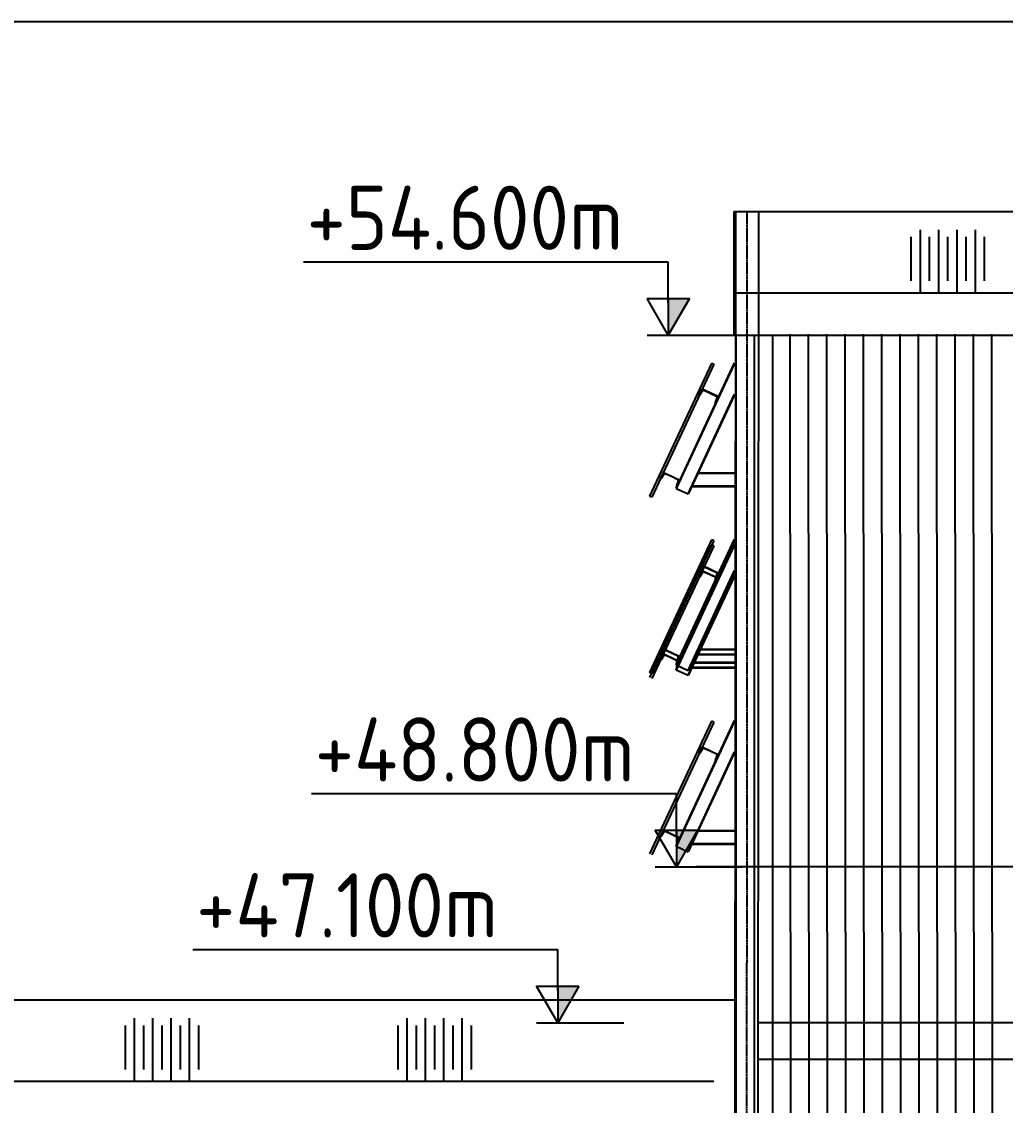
# Model space of a CAD drawing. Header units: millimetres. Extents: x -1263456 to 2767218, y -83310 to 50301.
# Drawn here: x 1088766 to 1099491, y -24331 to -12510 of the extents above; entities that cross this region are included whole.
import ezdxf

# ---------------------------------------------------------------- set-up
doc = ezdxf.new("R2010")
doc.units = ezdxf.units.MM
doc.linetypes.add('AM_ISO08W050', pattern=[18, 12, -1.5, 3, -1.5])
doc.linetypes.add('Amconstr', pattern=[9999, 9999, 0])
doc.layers.add('11', color=7, linetype='Continuous')
doc.layers.add('AM-8', color=1, linetype='Continuous')
for name, color, linetype, lineweight in [('AM_0', 7, 'Continuous', 50), ('AM_4', 3, 'Continuous', 25), ('AM_5', 3, 'Continuous', 25), ('AM_6', 2, 'Continuous', 35), ('AM_7', 4, 'AM_ISO08W050', 25), ('AM_8', 1, 'Continuous', 25), ('AM_CL', 1, 'Amconstr', 25)]:
    doc.layers.add(name, color=color, linetype=linetype, lineweight=lineweight)
doc.layers.add('AM_VIEWS', color=1, linetype='Continuous', lineweight=25, plot=False)
doc.styles.get("Standard").update_dxf_attribs({"font": 'ISOCP.SHX', "width": 0.7})

# ---------------------------------------------------------------- blocks, each defined once
blk = doc.blocks.new('grid a')
at = {"layer": 'AM_4'}
blk.add_hatch(color=256, dxfattribs=at).paths.add_polyline_path([(7.19, 0), (7.19, 4), (4.88, 4)])
for p, q in [((46.98, 8), (7.19, 8)), ((7.19, 3.5), (7.19, 8)), ((9.5, 4), (4.88, 4)), ((4.88, 4), (7.19, 0)), ((7.19, 4), (7.19, 0)), ((7.19, 0), (9.5, 4))]:
    blk.add_line(p, q, dxfattribs=at)
at = {"layer": 'AM_5'}
blk.add_line((9.5, 0), (0, 0), dxfattribs=at)
at = {"layer": 'AM_6', "color": 30}
blk.add_attdef('A', (8.6, 9.3), '', height=7, dxfattribs=at)
blk = doc.blocks.new('gearbox with bearing')
at = {"layer": 'AM_7'}
blk.add_line((-1842, 0), (-2115, 0), dxfattribs=at)
blk = doc.blocks.new('gbe')
at = {"layer": '11'}
blk.add_blockref('gearbox with bearing', (0, 0), dxfattribs=at)
blk = doc.blocks.new('Bucket elevator123451')
at = {"layer": 'AM_0'}
blk.add_blockref('gbe', (1126600, -20430), dxfattribs=at)
blk = doc.blocks.new('wew1333')
at = {"layer": 'AM_8'}
for p, q in [((344617, 123397, 0), (344617, 109993, 0)), ((344817, 123397, 0), (344817, 109993, 0)), ((345017, 123397, 0), (345017, 110704, 0)), ((345207, 123407, 0), (345217, 110966, 0)), ((345407, 123407, 0), (345417, 111208, 0)), ((345607, 123407, 0), (345617, 111425, 0)), ((345807, 123407, 0), (345817, 111616, 0)), ((346007, 123407, 0), (346017, 111778, 0)), ((346207, 123407, 0), (346217, 111912, 0)), ((346407, 123407, 0), (346417, 112017, 0)), ((346607, 123407, 0), (346617, 112095, 0)), ((346807, 123407, 0), (346817, 112146, 0)), ((347007, 123407, 0), (347017, 112174, 0)), ((347207, 123407, 0), (347217, 112183, 0)), ((347407, 123407, 0), (347417, 112175, 0))]:
    blk.add_line(p, q, dxfattribs=at)
blk = doc.blocks.new('E322')
at = {"layer": 'AM-8'}
for p, q in [((1235654, -27736, 0), (1235016, -26367, 0)), ((1235649, -27738, 0), (1235016, -26381, 0)), ((1235244, -26382, 0), (1235267, -26372, 0)), ((1235244, -26382, 0), (1235920, -27832, 0)), ((1235267, -26372, 0), (1235943, -27822, 0)), ((1235524, -27797, 0), (1235016, -26708, 0)), ((1235190, -26739, 0), (1235371, -26654, 0)), ((1235519, -27799, 0), (1235016, -26722, 0)), ((1235409, -27565, 0), (1235016, -27565, 0)), ((1235412, -27571, 0), (1235016, -27571, 0)), ((1235476, -27709, 0), (1235016, -27709, 0)), ((1235479, -27715, 0), (1235016, -27715, 0)), ((1235654, -27736, 0), (1235524, -27797, 0)), ((1235920, -27832, 0), (1235943, -27822, 0)), ((1235654, -29714, 0), (1235016, -28345, 0)), ((1235649, -29717, 0), (1235016, -28359, 0)), ((1235244, -28361, 0), (1235267, -28350, 0)), ((1235244, -28361, 0), (1235920, -29811, 0)), ((1235267, -28350, 0), (1235943, -29800, 0)), ((1235524, -29775, 0), (1235016, -28686, 0)), ((1235519, -29777, 0), (1235016, -28700, 0)), ((1235409, -29543, 0), (1235016, -29543, 0)), ((1235412, -29549, 0), (1235016, -29549, 0)), ((1235476, -29687, 0), (1235016, -29687, 0)), ((1235479, -29693, 0), (1235016, -29693, 0)), ((1235654, -29714, 0), (1235524, -29775, 0))]:
    blk.add_line(p, q, dxfattribs=at)
at = {"layer": 'AM-8', "elevation": 0}
for points in [[(1235283, -26702), (1235353, -26669, -0.383987), (1235367, -26674), (1235395, -26720, 0.432208), (1235403, -26722), (1235371, -26654), (1235280, -26697), (1235190, -26739), (1235221, -26807, 0.432208), (1235225, -26800), (1235207, -26748, -0.383987), (1235213, -26735)], [(1235705, -27608), (1235775, -27576, -0.383987), (1235789, -27580), (1235817, -27627, 0.432208), (1235825, -27629), (1235793, -27561), (1235703, -27603), (1235612, -27645), (1235644, -27713, 0.432208), (1235648, -27706), (1235630, -27654, -0.383987), (1235636, -27641)], [(1235283, -28680), (1235353, -28648, -0.383987), (1235367, -28652), (1235395, -28699, 0.432208), (1235403, -28701), (1235371, -28633), (1235280, -28675), (1235190, -28717), (1235221, -28785, 0.432208), (1235225, -28778), (1235207, -28726, -0.383987), (1235213, -28713)], [(1235705, -29587), (1235775, -29554, -0.383987), (1235789, -29558), (1235817, -29605, 0.432208), (1235825, -29607), (1235793, -29539), (1235703, -29581), (1235612, -29623), (1235644, -29691, 0.432208), (1235648, -29684), (1235630, -29633, -0.383987), (1235636, -29619)]]:
    blk.add_lwpolyline(points, format="xyb", close=True, dxfattribs=at)

msp = doc.modelspace()

# ---------------------------------------------------------------- linework, layer by layer
at = {"layer": 'AM_7', "ltscale": 0.7}
msp.add_line((1096659.9, -70529.7), (1096676.6, -14579.8, 14180779.6), dxfattribs=at)
at = {"layer": 'AM_8'}
for p, q in [((1096534.9, -43729.7, 2658439.4), (1096551.6, -14579.8, -3.5)), ((1096534.9, -14579.8, -3.5), (1109200.9, -14579.8, -3.6)), ((1096534.9, -15929.7), (1096534.9, -14579.8)), ((1096784.9, -43729.7, 2658439.4), (1096801.6, -14579.8, -3.5)), ((1096534.9, -15929.7), (1109200.9, -15929.7, 0)), ((1099484.4, -21729.7, 0.1), (1096120, -21729.7, 0.1)), ((1079045.6, -23179.8, -3.5), (1096534.9, -23179.8, -3.6)), ((1108934.9, -23429.7, 0.1), (1096784.9, -23429.7, 0.1)), ((1108934.9, -23829.7, 0.1), (1096784.9, -23829.7, 0.1))]:
    msp.add_line(p, q, dxfattribs=at)
at = {"layer": 'AM_CL'}
for p, q in [((1098461.7, -14858.6, 1.2), (1098461.7, -15338.7, 1.2)), ((1098561.7, -14780.1, 1.2), (1098561.7, -15466.1, 1.2)), ((1098661.7, -14858.6, 1.2), (1098661.7, -15338.7, 1.2)), ((1098761.7, -14780.1, 1.2), (1098761.7, -15466.1, 1.2)), ((1098861.7, -14858.6, 1.2), (1098861.7, -15338.7, 1.2)), ((1098961.7, -14780.1, 1.2), (1098961.7, -15466.1, 1.2)), ((1099061.7, -14858.6, 1.2), (1099061.7, -15338.7, 1.2)), ((1099161.7, -14780.1, 1.2), (1099161.7, -15466.1, 1.2)), ((1099261.7, -14858.6, 1.2), (1099261.7, -15338.7, 1.2)), ((1096534.9, -15468), (1109010.3, -15468, 0)), ((1089992.9, -23380.1, 1.2), (1089992.9, -24066.1, 1.2)), ((1090192.9, -23380.1, 1.2), (1090192.9, -24066.1, 1.2)), ((1090392.9, -23380.1, 1.2), (1090392.9, -24066.1, 1.2)), ((1090592.9, -23380.1, 1.2), (1090592.9, -24066.1, 1.2)), ((1092966.4, -23380.1, 1.2), (1092966.4, -24066.1, 1.2)), ((1093166.4, -23380.1, 1.2), (1093166.4, -24066.1, 1.2)), ((1093366.4, -23380.1, 1.2), (1093366.4, -24066.1, 1.2)), ((1093566.4, -23380.1, 1.2), (1093566.4, -24066.1, 1.2)), ((1089892.9, -23458.6, 1.2), (1089892.9, -23938.7, 1.2)), ((1090092.9, -23458.6, 1.2), (1090092.9, -23938.7, 1.2)), ((1090292.9, -23458.6, 1.2), (1090292.9, -23938.7, 1.2)), ((1090492.9, -23458.6, 1.2), (1090492.9, -23938.7, 1.2)), ((1090692.9, -23458.6, 1.2), (1090692.9, -23938.7, 1.2)), ((1092866.4, -23458.6, 1.2), (1092866.4, -23938.7, 1.2)), ((1093066.4, -23458.6, 1.2), (1093066.4, -23938.7, 1.2)), ((1093266.4, -23458.6, 1.2), (1093266.4, -23938.7, 1.2)), ((1093466.4, -23458.6, 1.2), (1093466.4, -23938.7, 1.2)), ((1093666.4, -23458.6, 1.2), (1093666.4, -23938.7, 1.2)), ((1079045.6, -24068, 0), (1096311.2, -24068, 0))]:
    msp.add_line(p, q, dxfattribs=at)
at = {"layer": 'AM_VIEWS'}
msp.add_lwpolyline([(1071183.7, -12510.1), (1071183.8, -39525.3), (1073583.8, -39525.3), (1073583.8, -74078.4), (1145377.3, -74078.4), (1145377.3, -67387.6), (1158876, -67387.6), (1158876, -12510.1), (1071183.7, -12510.3)], close=True, dxfattribs=at)

# ---------------------------------------------------------------- block references
at = {"layer": 'AM_0'}
ref = msp.add_blockref('grid a', (1096534.9, -15929.7), dxfattribs=dict(at, xscale=-99.99998750002123, yscale=99.99998750025406, zscale=99.99998750005713))
ref.add_attrib('A', '+54.600m', (1091872.5, -14999.2), dxfattribs={"layer": 'AM_6', "color": 30, "height": 700})
for name, p in [('wew1333', (751933.6, -139327.1, 0)), ('Bucket elevator123451', (-25000, -1300, 0.1))]:
    msp.add_blockref(name, p, dxfattribs=at)
at = {"layer": 'AM_0', "xscale": -1}
for p in [(2331555.5, 10134.8, 0), (2331555.5, 8211, 0)]:
    msp.add_blockref('E322', p, dxfattribs=at)
at = {"layer": 'AM_0'}
ref = msp.add_blockref('grid a', (1096624.1, -21729.7, 0.1), dxfattribs=dict(at, xscale=-99.99998750002123, yscale=99.99998750025406, zscale=99.99998750005713))
ref.add_attrib('A', '+48.800m', (1091961.6, -20799.2, 0.1), dxfattribs={"layer": 'AM_6', "color": 30, "height": 700})
ref = msp.add_blockref('grid a', (1095329.9, -23429.7, 0.1), dxfattribs=dict(at, xscale=-99.99998750002123, yscale=99.99998750025406, zscale=99.99998750005713))
ref.add_attrib('A', '+47.100m', (1090667.4, -22499.2, 0.1), dxfattribs={"layer": 'AM_6', "color": 30, "height": 700})

doc.saveas('drawing.dxf')
